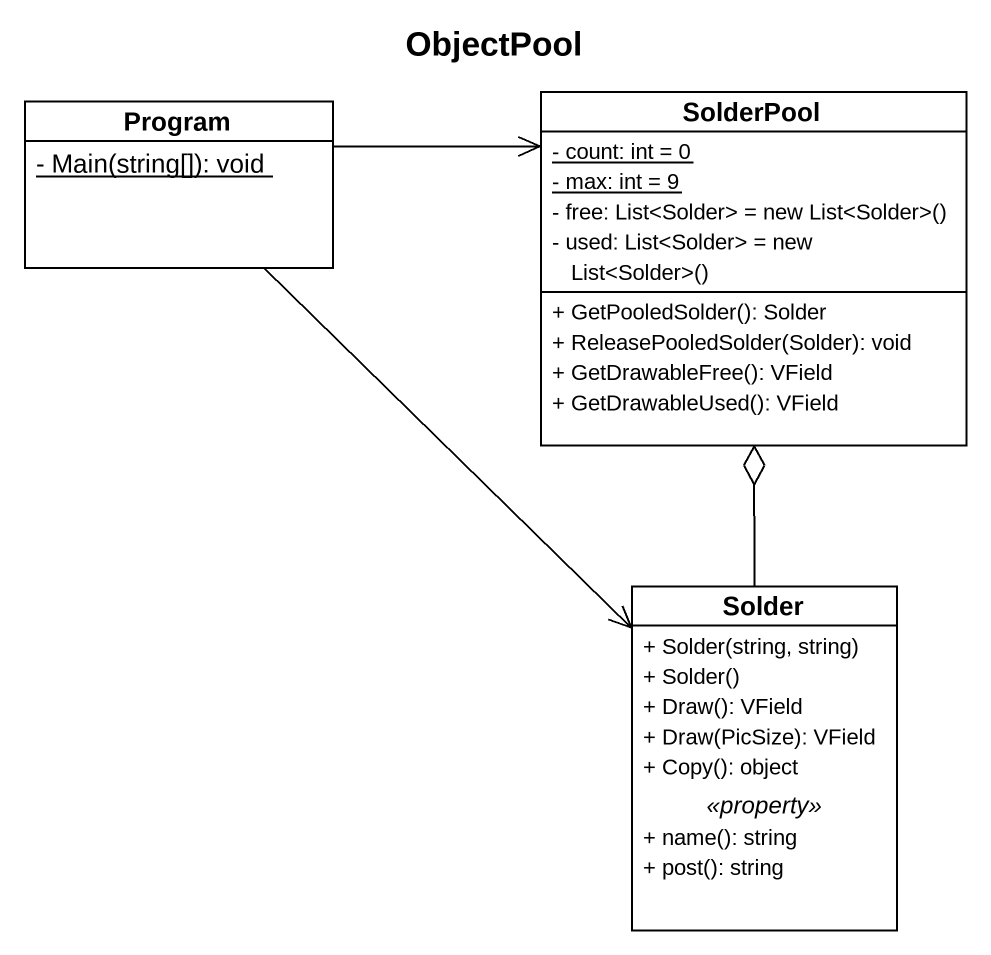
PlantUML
@startuml
title ObjectPool
hide circle
hide empty members
skinparam classAttributeIconSize 0
class Program {
  {static} - Main(string[]): void
}
class SolderPool {
  {static} - count: int = 0
  {static} - max: int = 9
  {field} - free: List<Solder> = new List<Solder>()
  {field} - used: List<Solder> = new List<Solder>()
  + GetPooledSolder(): Solder
  + ReleasePooledSolder(Solder): void
  + GetDrawableFree(): VField
  + GetDrawableUsed(): VField
}
class Solder {
  + Solder(string, string)
  + Solder()
  + Draw(): VField
  + Draw(PicSize): VField
  + Copy(): object
  .. <<property>> ..
  + name(): string
  + post(): string
}
Program -right-> SolderPool
Program --> Solder
Solder -up-o SolderPool
@enduml
